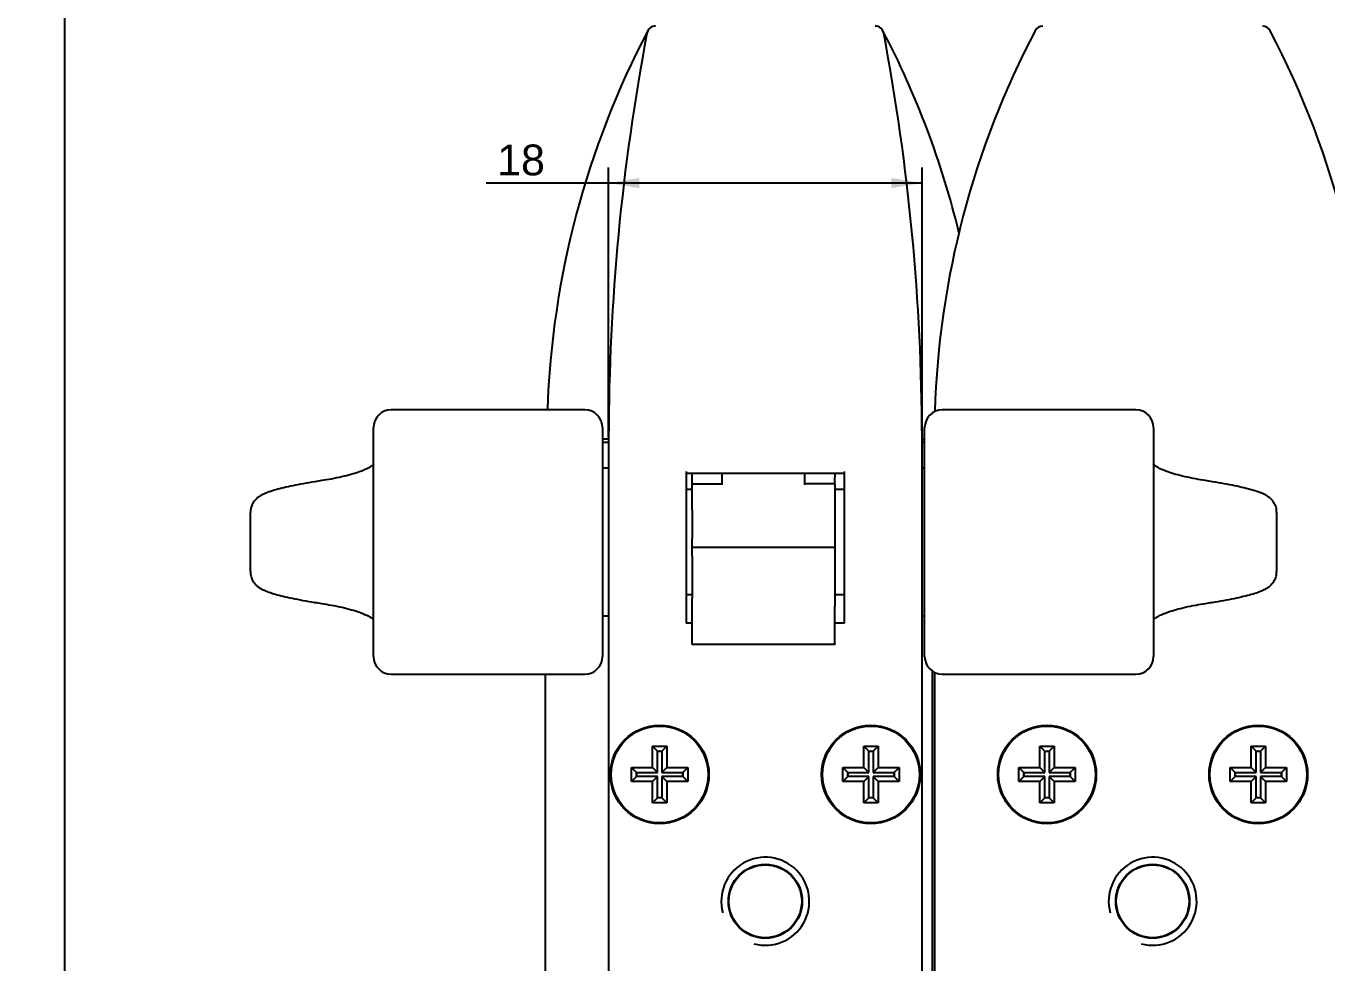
# Model space of a CAD drawing. Header units: millimetres. Extents: x -17 to 488, y 327 to 596.
# Drawn here: x -16.7 to 57.1, y 373.6 to 426.8 of the extents above; entities that cross this region are included whole.
import ezdxf
from ezdxf.enums import TextEntityAlignment as Align

# ---------------------------------------------------------------- set-up
doc = ezdxf.new("R2010")
doc.units = ezdxf.units.MM
doc.layers.add('Default', color=7, linetype='Continuous')
doc.layers.add('DV1_Default', color=7, linetype='Continuous')
doc.styles.add('SEACAD_Arial', font='arial.ttf')
doc.dimstyles.new('ISO', dxfattribs={"dimtxt": 1.75, "dimasz": 1.75, "dimexe": 0.875, "dimexo": 0, "dimgap": 0.4375, "dimtad": 1, "dimtxsty": 'SEACAD_Arial', "dimblk1": '_SE_FILLED', "dimblk2": '_SE_FILLED', "dimsah": 1, "dimcen": 0.875, "dimadec": 0, "dimazin": 0, "dimtfac": 0.5, "dimtdec": 3, "dimtmove": 0, "dimatfit": 3, "dimfxl": 1, "dimarcsym": 0})

# ---------------------------------------------------------------- blocks, each defined once
blk = doc.blocks.new('SE')
at = {"layer": 'DV1_Default', "color": 7, "linetype": 'Continuous'}
for p, q in [((14.9954360401, 405.0288144047), (3.9954360401, 405.0288144047)), ((46.2954360401, 405.0288144047), (35.2954360401, 405.0288144047)), ((2.9954360401, 391.0288144047), (2.9954360401, 404.0288144047)), ((15.9954360401, 404.0288144047), (15.9954360401, 391.0288144047)), ((16.3454360401, 403.4714168926), (16.3454360387, 345.3288144046)), ((34.1454360387, 345.3288144046), (34.1454360387, 403.470873746)), ((34.2954360401, 391.0288144047), (34.2954360401, 404.0288144047)), ((47.2954360401, 404.0288144047), (47.2954360401, 391.0288144047)), ((16.3454360387, 403.3748209031), (15.9954360401, 403.3748576394)), ((16.345436038, 403.1748209037), (15.9954360401, 403.1748209037)), ((34.1454360401, 403.3748209059), (34.2954360401, 403.37483665)), ((34.2954360401, 403.1748209037), (34.14543604070001, 403.1748209037)), ((16.3454360401, 401.7288144047), (15.9954360401, 401.7288144047)), ((20.7454360387, 401.5288144048), (20.7454360387, 392.9288144048001)), ((29.7454360387, 401.4288144048001), (20.7454360387, 401.4288144048001)), ((21.0954360401, 401.2288144046), (21.0954360401, 401.4288144048001)), ((21.0954360401, 400.8284794033), (21.0954360401, 401.2288144046)), ((22.7954360401, 400.7858885247), (22.7954360401, 401.4288144048001)), ((27.4954360401, 400.7858885247), (27.4954360401, 401.4288144048001)), ((29.1954360401, 401.4288144048001), (29.1954360401, 401.2288144046)), ((29.1954360401, 400.8284794033), (29.1954360401, 401.2288144046)), ((29.7454360387, 392.9288144048001), (29.7454360387, 401.5288144048)), ((34.2954360401, 401.7288144047), (34.1454360401, 401.7288144047)), ((20.7454360387, 400.5288144047), (21.0954360401, 400.5288144047)), ((21.0954360401, 399.3288144046), (21.0954360401, 400.8284794033)), ((21.0954360401, 400.8284794033), (22.7954360401, 400.8284794033)), ((29.1954360401, 400.8284794033), (27.4954360401, 400.8284794033)), ((29.1954360401, 400.8284794033), (29.1954360401, 399.3288144046)), ((29.1954360401, 400.5288144047), (29.7454360387, 400.5288144047)), ((-4.0045639599, 399.2013033103), (-4.0045639599, 395.853583635)), ((21.0954360401, 399.3288144046), (21.0954360401, 397.7288144047)), ((29.1954360401, 399.3288144046), (29.1954360401, 397.7288144047)), ((54.2954360401, 395.8563254991), (54.2954360401, 399.2040451744001)), ((21.0954360401, 397.2288144047), (21.0954360401, 397.7288144047)), ((29.1954360401, 397.7288144047), (29.1954360401, 397.2288144047)), ((21.0954360401, 397.2288144047), (29.1954360401, 397.2288144047)), ((21.0954360401, 396.7288144047), (21.0954360401, 397.2288144047)), ((29.1954360401, 397.2288144047), (29.1954360401, 396.7288144047)), ((21.0954360401, 396.7288144047), (21.0954360401, 394.3174895393)), ((29.1954360401, 396.7288144047), (29.1954360401, 394.3174895393)), ((21.0954360401, 394.5288144047), (20.7454360387, 394.5288144047)), ((21.0954360401, 393.8844786164), (21.0954360401, 394.3174895393)), ((21.0954360401, 391.7864024051), (21.0954360401, 393.8844786164)), ((29.7454360387, 394.5288144047), (29.1954360401, 394.5288144047)), ((29.1954360401, 394.3174895393), (29.1954360401, 393.8844786164)), ((29.1954360401, 391.7864024051), (29.1954360401, 393.8844786164)), ((15.9954360401, 393.3288144047), (16.3454360387, 393.3288144047)), ((34.1454360401, 393.3288144047), (34.2954360401, 393.3288144047)), ((21.0954360401, 392.9288144048001), (20.7454360387, 392.9288144048001)), ((29.7454360387, 392.9288144048001), (29.1954360401, 392.9288144048001)), ((21.0954360401, 391.7194133279), (21.0954360401, 391.7864024051)), ((29.1954360401, 391.7194133279), (21.0954360401, 391.7194133279)), ((29.1954360401, 391.7864024051), (29.1954360401, 391.7194133279)), ((34.7454360395, 348.1288144048), (34.7454360395, 390.1936497506)), ((34.8454360395, 390.13578585), (34.8454360395, 345.0788144048)), ((3.9954360401, 390.0288144047), (14.9954360401, 390.0288144047)), ((12.745436038, 390.0288144047), (12.745436038, 348.1288144052)), ((35.2954360401, 390.0288144047), (46.2954360401, 390.0288144047)), ((19.1249976814, 385.6492527619), (18.8454360387, 385.9288144046)), ((18.8454360387, 385.9288144046), (19.6454360387, 385.9288144046)), ((18.8454360387, 384.7288144046), (18.8454360387, 385.9288144046)), ((19.3658743961, 385.6492527619), (19.6454360387, 385.9288144046)), ((19.6454360387, 385.9288144046), (19.6454360387, 384.7288144046)), ((31.1249976814, 385.6492527619), (30.8454360387, 385.9288144046)), ((30.8454360387, 385.9288144046), (31.6454360387, 385.9288144046)), ((30.8454360387, 384.7288144046), (30.8454360387, 385.9288144046)), ((31.3658743961, 385.6492527619), (31.6454360387, 385.9288144046)), ((31.6454360387, 385.9288144046), (31.6454360387, 384.7288144046)), ((41.1249976835, 385.6492527615), (40.8454360408, 385.9288144042)), ((40.8454360408, 385.9288144042), (41.6454360408, 385.9288144042)), ((40.8454360408, 384.7288144042), (40.8454360408, 385.9288144042)), ((41.3658743982, 385.6492527615), (41.6454360408, 385.9288144042)), ((41.6454360408, 385.9288144042), (41.6454360408, 384.7288144042)), ((53.12499768350001, 385.6492527615), (52.8454360408, 385.9288144042)), ((52.8454360408, 385.9288144042), (53.6454360408, 385.9288144042)), ((52.8454360408, 384.7288144042), (52.8454360408, 385.9288144042)), ((53.3658743982, 385.6492527615), (53.6454360408, 385.9288144042)), ((53.6454360408, 385.9288144042), (53.6454360408, 384.7288144042)), ((19.1249976814, 385.6492527619), (19.1275592079, 385.6388423596)), ((19.1275592079, 384.4466912355001), (19.1275592079, 385.6388423596)), ((19.3633128696, 385.6388423596), (19.3658743961, 385.6492527619)), ((19.3633128696, 385.6388423596), (19.3633128696, 384.4466912355001)), ((31.1249976814, 385.6492527619), (31.1275592079, 385.6388423596)), ((31.1275592079, 384.4466912355001), (31.1275592079, 385.6388423596)), ((31.3633128696, 385.6388423596), (31.3658743961, 385.6492527619)), ((31.3633128696, 385.6388423596), (31.3633128696, 384.4466912355001)), ((41.1249976835, 385.6492527615), (41.12755921, 385.6388423591)), ((41.12755921, 384.446691235), (41.12755921, 385.6388423591)), ((41.3633128717, 385.6388423591), (41.3658743982, 385.6492527615)), ((41.3633128717, 385.6388423591), (41.3633128717, 384.446691235)), ((53.12499768350001, 385.6492527615), (53.12755921, 385.6388423591)), ((53.12755921, 384.446691235), (53.12755921, 385.6388423591)), ((53.3633128717, 385.6388423591), (53.3658743982, 385.6492527615)), ((53.3633128717, 385.6388423591), (53.3633128717, 384.446691235)), ((17.9249976814, 384.4492527619), (17.6454360387, 384.7288144046)), ((17.6454360387, 383.9288144046), (17.6454360387, 384.7288144046)), ((17.6454360387, 384.7288144046), (18.8454360387, 384.7288144046)), ((17.9354080838, 384.4466912355001), (17.9249976814, 384.4492527619)), ((17.9354080838, 384.4466912355001), (19.1275592079, 384.4466912355001)), ((19.1275592079, 384.4466912355001), (18.8454360387, 384.7288144046)), ((19.3633128696, 384.4466912355001), (19.6454360387, 384.7288144046)), ((19.3633128696, 384.4466912355001), (20.5554639937, 384.4466912355001)), ((19.6454360387, 384.7288144046), (20.8454360387, 384.7288144046)), ((20.5658743961, 384.4492527619), (20.5554639937, 384.4466912355001)), ((20.5658743961, 384.4492527619), (20.8454360387, 384.7288144046)), ((20.8454360387, 384.7288144046), (20.8454360387, 383.9288144046)), ((29.9249976814, 384.4492527619), (29.6454360387, 384.7288144046)), ((29.6454360387, 383.9288144046), (29.6454360387, 384.7288144046)), ((29.6454360387, 384.7288144046), (30.8454360387, 384.7288144046)), ((29.9354080838, 384.4466912355001), (29.9249976814, 384.4492527619)), ((29.9354080838, 384.4466912355001), (31.1275592079, 384.4466912355001)), ((31.1275592079, 384.4466912355001), (30.8454360387, 384.7288144046)), ((31.3633128696, 384.4466912355001), (31.6454360387, 384.7288144046)), ((31.3633128696, 384.4466912355001), (32.5554639937, 384.4466912355001)), ((31.6454360387, 384.7288144046), (32.8454360387, 384.7288144046)), ((32.5658743961, 384.4492527619), (32.5554639937, 384.4466912355001)), ((32.5658743961, 384.4492527619), (32.8454360387, 384.7288144046)), ((32.8454360387, 384.7288144046), (32.8454360387, 383.9288144046)), ((39.9249976835, 384.4492527615), (39.6454360408, 384.7288144042)), ((39.6454360408, 383.9288144042), (39.6454360408, 384.7288144042)), ((39.6454360408, 384.7288144042), (40.8454360408, 384.7288144042)), ((39.9354080858, 384.446691235), (39.9249976835, 384.4492527615)), ((39.9354080858, 384.446691235), (41.12755921, 384.446691235)), ((41.12755921, 384.446691235), (40.8454360408, 384.7288144042)), ((41.3633128717, 384.446691235), (41.6454360408, 384.7288144042)), ((41.3633128717, 384.446691235), (42.5554639958, 384.446691235)), ((41.6454360408, 384.7288144042), (42.8454360408, 384.7288144042)), ((42.5658743982, 384.4492527615), (42.5554639958, 384.446691235)), ((42.5658743982, 384.4492527615), (42.8454360408, 384.7288144042)), ((42.8454360408, 384.7288144042), (42.8454360408, 383.9288144042)), ((51.9249976835, 384.4492527615), (51.6454360408, 384.7288144042)), ((51.6454360408, 383.9288144042), (51.6454360408, 384.7288144042)), ((51.6454360408, 384.7288144042), (52.8454360408, 384.7288144042)), ((51.9354080858, 384.446691235), (51.9249976835, 384.4492527615)), ((51.9354080858, 384.446691235), (53.12755921, 384.446691235)), ((53.12755921, 384.446691235), (52.8454360408, 384.7288144042)), ((53.3633128717, 384.446691235), (53.6454360408, 384.7288144042)), ((53.3633128717, 384.446691235), (54.5554639958, 384.446691235)), ((53.6454360408, 384.7288144042), (54.8454360408, 384.7288144042)), ((54.56587439819999, 384.4492527615), (54.5554639958, 384.446691235)), ((54.56587439819999, 384.4492527615), (54.8454360408, 384.7288144042)), ((54.8454360408, 384.7288144042), (54.8454360408, 383.9288144042)), ((17.9249976814, 384.2083760473), (17.6454360387, 383.9288144046)), ((18.8454360387, 383.9288144046), (17.6454360387, 383.9288144046)), ((17.9249976814, 384.2083760473), (17.9354080838, 384.2109375737001)), ((19.1275592079, 384.2109375737001), (17.9354080838, 384.2109375737001)), ((19.1275592079, 384.2109375737001), (18.8454360387, 383.9288144046)), ((18.8454360387, 382.7288144046), (18.8454360387, 383.9288144046)), ((19.1275592079, 383.0187864496), (19.1275592079, 384.2109375737001)), ((20.5554639937, 384.2109375737001), (19.3633128696, 384.2109375737001)), ((19.3633128696, 384.2109375737001), (19.6454360387, 383.9288144046)), ((19.3633128696, 384.2109375737001), (19.3633128696, 383.0187864496)), ((20.8454360387, 383.9288144046), (19.6454360387, 383.9288144046)), ((19.6454360387, 383.9288144046), (19.6454360387, 382.7288144046)), ((20.5554639937, 384.2109375737001), (20.5658743961, 384.2083760473)), ((20.5658743961, 384.2083760473), (20.8454360387, 383.9288144046)), ((29.9249976814, 384.2083760473), (29.6454360387, 383.9288144046)), ((30.8454360387, 383.9288144046), (29.6454360387, 383.9288144046)), ((29.9249976814, 384.2083760473), (29.9354080838, 384.2109375737001)), ((31.1275592079, 384.2109375737001), (29.9354080838, 384.2109375737001)), ((31.1275592079, 384.2109375737001), (30.8454360387, 383.9288144046)), ((30.8454360387, 382.7288144046), (30.8454360387, 383.9288144046)), ((31.1275592079, 383.0187864496), (31.1275592079, 384.2109375737001)), ((32.5554639937, 384.2109375737001), (31.3633128696, 384.2109375737001)), ((31.3633128696, 384.2109375737001), (31.6454360387, 383.9288144046)), ((31.3633128696, 384.2109375737001), (31.3633128696, 383.0187864496)), ((32.8454360387, 383.9288144046), (31.6454360387, 383.9288144046)), ((31.6454360387, 383.9288144046), (31.6454360387, 382.7288144046)), ((32.5554639937, 384.2109375737001), (32.5658743961, 384.2083760473)), ((32.5658743961, 384.2083760473), (32.8454360387, 383.9288144046)), ((39.9249976835, 384.2083760468), (39.6454360408, 383.9288144042)), ((40.8454360408, 383.9288144042), (39.6454360408, 383.9288144042)), ((39.9249976835, 384.2083760468), (39.9354080858, 384.2109375733)), ((41.12755921, 384.2109375733), (39.9354080858, 384.2109375733)), ((41.12755921, 384.2109375733), (40.8454360408, 383.9288144042)), ((40.8454360408, 382.7288144042), (40.8454360408, 383.9288144042)), ((41.12755921, 383.0187864492), (41.12755921, 384.2109375733)), ((42.5554639958, 384.2109375733), (41.3633128717, 384.2109375733)), ((41.3633128717, 384.2109375733), (41.6454360408, 383.9288144042)), ((41.3633128717, 384.2109375733), (41.3633128717, 383.0187864492)), ((42.8454360408, 383.9288144042), (41.6454360408, 383.9288144042)), ((41.6454360408, 383.9288144042), (41.6454360408, 382.7288144042)), ((42.5554639958, 384.2109375733), (42.5658743982, 384.2083760468)), ((42.5658743982, 384.2083760468), (42.8454360408, 383.9288144042)), ((51.9249976835, 384.2083760468), (51.6454360408, 383.9288144042)), ((52.8454360408, 383.9288144042), (51.6454360408, 383.9288144042)), ((51.9249976835, 384.2083760468), (51.9354080858, 384.2109375733)), ((53.12755921, 384.2109375733), (51.9354080858, 384.2109375733)), ((53.12755921, 384.2109375733), (52.8454360408, 383.9288144042)), ((52.8454360408, 382.7288144042), (52.8454360408, 383.9288144042)), ((53.12755921, 383.0187864492), (53.12755921, 384.2109375733)), ((54.5554639958, 384.2109375733), (53.3633128717, 384.2109375733)), ((53.3633128717, 384.2109375733), (53.6454360408, 383.9288144042)), ((53.3633128717, 384.2109375733), (53.3633128717, 383.0187864492)), ((54.8454360408, 383.9288144042), (53.6454360408, 383.9288144042)), ((53.6454360408, 383.9288144042), (53.6454360408, 382.7288144042)), ((54.5554639958, 384.2109375733), (54.56587439819999, 384.2083760468)), ((54.56587439819999, 384.2083760468), (54.8454360408, 383.9288144042)), ((19.1249976814, 383.0083760473), (18.8454360387, 382.7288144046)), ((19.1275592079, 383.0187864496), (19.1249976814, 383.0083760473)), ((19.3658743961, 383.0083760473), (19.3633128696, 383.0187864496)), ((19.3658743961, 383.0083760473), (19.6454360387, 382.7288144046)), ((31.1249976814, 383.0083760473), (30.8454360387, 382.7288144046)), ((31.1275592079, 383.0187864496), (31.1249976814, 383.0083760473)), ((31.3658743961, 383.0083760473), (31.3633128696, 383.0187864496)), ((31.3658743961, 383.0083760473), (31.6454360387, 382.7288144046)), ((41.1249976835, 383.0083760468), (40.8454360408, 382.7288144042)), ((41.12755921, 383.0187864492), (41.1249976835, 383.0083760468)), ((41.3658743982, 383.0083760468), (41.3633128717, 383.0187864492)), ((41.3658743982, 383.0083760468), (41.6454360408, 382.7288144042)), ((53.12499768350001, 383.0083760468), (52.8454360408, 382.7288144042)), ((53.12755921, 383.0187864492), (53.12499768350001, 383.0083760468)), ((53.3658743982, 383.0083760468), (53.3633128717, 383.0187864492)), ((53.3658743982, 383.0083760468), (53.6454360408, 382.7288144042)), ((19.6454360387, 382.7288144046), (18.8454360387, 382.7288144046)), ((31.6454360387, 382.7288144046), (30.8454360387, 382.7288144046)), ((41.6454360408, 382.7288144042), (40.8454360408, 382.7288144042)), ((53.6454360408, 382.7288144042), (52.8454360408, 382.7288144042))]:
    blk.add_line(p, q, dxfattribs=at)
for centre, radius in [((19.2454360387, 384.3288144046), 2.80000000000018), ((19.2454360387, 384.3288144046), 2.75), ((31.2454360387, 384.3288144046), 2.80000000000018), ((31.2454360387, 384.3288144046), 2.75), ((41.2454360408, 384.3288144042), 2.80000000000018), ((41.2454360408, 384.3288144042), 2.75), ((53.2454360408, 384.3288144042), 2.80000000000018), ((53.2454360408, 384.3288144042), 2.75), ((25.2454360387, 377.1288144047), 2.099999999999909), ((25.2454360401, 377.1288144046), 2.067), ((47.2454360408, 377.1288144042), 2.099999999999909), ((47.2454360401, 377.1288144042), 2.067)]:
    blk.add_circle(centre, radius, dxfattribs=at)
for centre, radius, start, end in [((62.6915043222, 403.3684853882), 49.84618249076378, 152.2709506274, 178.0911788975), ((141.3451416223, 403.2001156486), 125.0000000000409, 169.2938153046, 179.8756445723), ((19.0123443279, 426.3288144044), 0.5000000000027327, 90, 169.2938153042), ((31.4785277509, 426.3288144046), 0.4999999999987426, 10.7061846955, 90), ((-12.2006322428, 403.3684853882), 49.84618249076382, 13.6121037181, 27.7290493727), ((-90.85426954340001, 403.2001156487), 124.9999999999577, 0.1246048873, 10.7061846954), ((84.691504323, 403.3684853877), 49.84618249076378, 152.2709506273, 178.2004990183), ((41.012344328, 426.3288144041001), 0.5000000000333621, 90, 152.2709506273), ((53.4785277529, 426.3288144041001), 0.5000000000333626, 27.7290493656, 90), ((9.799367757899999, 403.3684853877), 49.84618249076379, 0.1226498998, 27.7290493726), ((3.9954360401, 404.0288144047), 1.000000000000001, 90, 180), ((14.9954360401, 404.0288144047), 1.000000000000004, 0, 90), ((35.2954360401, 404.0288144047), 1.000000000000008, 90, 180), ((46.2954360401, 404.0288144047), 1.000000000000002, 0, 90), ((33.6454356241, 403.4708737455001), 0.5000004146298309, 5.35e-08, 0.1246048374), ((3.9954360401, 391.0288144047), 1.000000000000008, 180, 270), ((14.9954360401, 391.0288144047), 1.000000000000001, 270, 0), ((35.2954360401, 391.0288144047), 1.000000000000003, 180, 270), ((46.2954360401, 391.0288144047), 1.000000000000001, 270, 0), ((19.2454360387, 389.9434242285), 4.295860098107038, 268.3934500373, 271.6065499627), ((19.2454360387, 384.3288144046), 1.315320565519103, 84.85834978840002, 95.1416502116), ((31.2454360387, 389.9434242285), 4.295860098107038, 268.3934500373, 271.6065499627), ((31.2454360387, 384.3288144046), 1.315320565519103, 84.85834978840002, 95.1416502116), ((41.2454360408, 389.9434242281), 4.295860098107038, 268.3934500373, 271.6065499627), ((41.2454360408, 384.3288144042), 1.315320565519103, 84.85834978840002, 95.1416502116), ((53.2454360408, 389.9434242281), 4.295860098107038, 268.3934500373, 271.6065499627), ((53.2454360408, 384.3288144042), 1.315320565519103, 84.85834978840002, 95.1416502116), ((13.6308262148, 384.3288144046), 4.295860098114656, 358.3934500373001, 1.6065499627), ((19.2454360387, 384.3288144046), 1.315320565519103, 174.8583497884, 185.1416502116), ((19.2454360387, 384.3288144046), 1.315320565519102, 354.8583497883999, 5.1416502116), ((24.8600458627, 384.3288144046), 4.295860098114249, 178.3934500373, 181.6065499627), ((25.6308262148, 384.3288144046), 4.295860098114656, 358.3934500373001, 1.6065499627), ((31.2454360387, 384.3288144046), 1.315320565519103, 174.8583497884, 185.1416502116), ((31.2454360387, 384.3288144046), 1.315320565519102, 354.8583497883999, 5.1416502116), ((36.8600458627, 384.3288144046), 4.295860098114249, 178.3934500373, 181.6065499627), ((35.6308262169, 384.3288144042), 4.295860098114656, 358.3934500373001, 1.6065499627), ((41.2454360408, 384.3288144042), 1.315320565519103, 174.8583497884, 185.1416502116), ((41.2454360408, 384.3288144042), 1.315320565519102, 354.8583497883999, 5.1416502116), ((46.86004586479999, 384.3288144042), 4.295860098114249, 178.3934500373, 181.6065499627), ((47.6308262169, 384.3288144042), 4.295860098114656, 358.3934500373001, 1.6065499627), ((53.2454360408, 384.3288144042), 1.315320565519103, 174.8583497884, 185.1416502116), ((53.2454360408, 384.3288144042), 1.315320565519102, 354.8583497883999, 5.1416502116), ((58.86004586479999, 384.3288144042), 4.295860098114249, 178.3934500373, 181.6065499627), ((19.2454360387, 378.7142045807), 4.295860098114255, 88.3934500373, 91.60654996270002), ((19.2454360387, 384.3288144046), 1.315320565519103, 264.8583497884, 275.1416502116), ((31.2454360387, 378.7142045807), 4.295860098114255, 88.3934500373, 91.60654996270002), ((31.2454360387, 384.3288144046), 1.315320565519103, 264.8583497884, 275.1416502116), ((41.2454360408, 378.7142045802), 4.295860098114255, 88.3934500373, 91.60654996270002), ((41.2454360408, 384.3288144042), 1.315320565519103, 264.8583497884, 275.1416502116), ((53.2454360408, 378.7142045802), 4.295860098114255, 88.3934500373, 91.60654996270002), ((53.2454360408, 384.3288144042), 1.315320565519103, 264.8583497884, 275.1416502116), ((25.2454360401, 377.1288144046), 2.5, 255, 195), ((47.2454360401, 377.1288144042), 2.5, 255, 195)]:
    blk.add_arc(centre, radius, start, end, dxfattribs=at)
for centre, major_axis, ratio, start_param, end_param in [((0.2019016324, 400.0256057897), (0.1490878957238692, -0.9888239476007754), 0.702477413, 3.12703412243967, 3.160362958733514), ((50.08897044779999, 400.0278649269), (-0.1490017270697622, -0.9888369356624084), 0.7024820866, 3.121917053876647, 3.156210571957121), ((0.2019016324, 395.0297638825), (0.1490017270697683, 0.9888369356624084), 0.7024820866, 3.121917053872166, 3.156210571957613), ((50.08897044779999, 395.0320230196), (-0.1490878957238657, 0.9888239476006159), 0.702477413, 3.127034122454396, 3.160362958715372)]:
    blk.add_ellipse(centre, major_axis=major_axis, ratio=ratio, start_param=start_param, end_param=end_param, dxfattribs=at)
for points, knots in [([(3.012668338974726, 401.9589437715568), (3.011484227539655, 401.9573423339255), (2.997305794860973, 401.9345281051752), (2.913720465198687, 401.8586680389284), (2.747794717466105, 401.7505523149402), (2.494047358961804, 401.6252874292634), (2.153001195051983, 401.4927050256148), (1.719711945502044, 401.3581781978916), (1.199633537217727, 401.2283717738485), (0.6260201701826229, 401.1109928330698), (0.2418471566066199, 401.0502613610907), (0.0381716794834869, 401.0184746503895)], [0, 0, 0, 0, 0.1117837633007548, 0.2115719914486278, 0.3171871073346249, 0.4238830180675115, 0.5359458357934297, 0.6532077792482353, 0.7748125386125513, 0.8995964981358041, 1, 1, 1, 1]), ([(50.25251671447293, 401.0207464501665), (50.04744397285386, 401.0527554182235), (49.65795867394399, 401.1143458783139), (49.07260121631843, 401.234444586353), (48.53656050029109, 401.3694408495485), (48.08690772245762, 401.5118934118109), (47.73569409156983, 401.6536391442942), (47.48626787970824, 401.7850541092619), (47.339296205145, 401.8906178864727), (47.29994406094138, 401.9325497561885), (47.28960648981104, 401.9450986261724)], [0, 0, 0, 0, 0.1090073505005871, 0.2461543861116305, 0.3821030810761291, 0.5155110355426908, 0.6449262743282442, 0.7690190400067544, 0.8870710348143235, 1, 1, 1, 1]), ([(0.062847479489557, 401.0147138374385), (-0.0873012232820089, 400.9924437391861), (-0.4405327257301292, 400.9398082780704), (-1.008561695685264, 400.8406836015), (-1.594895744079519, 400.726737455639), (-2.116267736616967, 400.6107333949722), (-2.56735015696561, 400.4948035191744), (-2.95858650902011, 400.3738494495453), (-3.235566226380299, 400.2657136237534), (-3.45579986076238, 400.1464943427973), (-3.618042455070407, 400.0274751551511), (-3.765968466852246, 399.879633583227), (-3.899721516726504, 399.6749478819942), (-3.989763248423254, 399.4312735394133), (-3.991823274219187, 399.275079439393), (-3.992162988126817, 399.1960665092183)], [0, 0, 0, 0, 0.0618914693537128, 0.1720440128307245, 0.2831227849599191, 0.3952326646300142, 0.508863201913242, 0.6256517776575803, 0.7514433391426022, 0.8171646848408841, 0.8591378717086162, 0.8978824828151405, 0.9350793848938234, 0.972244219438158, 1, 1, 1, 1]), ([(54.27921964678938, 399.20627462827), (54.28201323083664, 399.2630507677543), (54.28780196123571, 399.3989439992442), (54.21440390418321, 399.6227401945563), (54.09741753417259, 399.8288560122305), (53.96044076111531, 399.9833376401498), (53.8209177346415, 400.0980040821303), (53.67213237531412, 400.1915742288131), (53.48625164228827, 400.2832222560089), (53.23391804008816, 400.3809755842403), (52.8842657169705, 400.4898050062316), (52.43887671611784, 400.6056478673473), (51.9187429037696, 400.7224201451563), (51.32093927603427, 400.8391769926393), (50.74252052509796, 400.9403769700083), (50.38188160026775, 400.9941011552974), (50.22766341359161, 401.0169658763252)], [0, 0, 0, 0, 0.0199669435814703, 0.0562494219786313, 0.0908633079462877, 0.1259963890827541, 0.1643485732691903, 0.2103947039457779, 0.2720570856448555, 0.3680111605676289, 0.4842819163123143, 0.5944163774127774, 0.710665709815145, 0.8241413690735274, 0.9363666865813359, 1, 1, 1, 1]), ([(-3.988347566633411, 395.8513541811016), (-3.991141150680673, 395.7945780416173), (-3.996929881079718, 395.6586848101273), (-3.923531824027263, 395.4348886148153), (-3.806545454016603, 395.2287727971411), (-3.669568680959344, 395.0742911692219), (-3.530045654485572, 394.9596247272412), (-3.381260295158186, 394.8660545805585), (-3.195379562132235, 394.7744065533627), (-2.943045959932243, 394.6766532251312), (-2.593393636814482, 394.5678238031399), (-2.148004635961841, 394.4519809420243), (-1.627870823613667, 394.3352086642154), (-1.030067195878261, 394.2184518167323), (-0.4516484449419989, 394.1172518393633), (-0.09100952011179, 394.0635276540742), (0.0632086665643614, 394.0406629330463)], [0, 0, 0, 0, 0.0199669435814703, 0.0562494219786313, 0.0908633079462876, 0.125996389082754, 0.1643485732691902, 0.2103947039457781, 0.2720570856448555, 0.3680111605676289, 0.4842819163123142, 0.5944163774127773, 0.7106657098151449, 0.8241413690735276, 0.9363666865813358, 1, 1, 1, 1]), ([(50.22802460066642, 394.042914971933), (50.37817330343798, 394.0651850701855), (50.73140480588606, 394.1178205313012), (51.29943377584123, 394.2169452078717), (51.88576782423548, 394.3308913537326), (52.40713981677295, 394.4468954143994), (52.8582222371216, 394.5628252901972), (53.2494585891761, 394.6837793598262), (53.52643830653624, 394.7919151856182), (53.74667194091838, 394.9111344665743), (53.90891453522634, 395.0301536542207), (54.05684054700824, 395.1779952261446), (54.19059359688249, 395.3826809273775), (54.28063532857921, 395.6263552699584), (54.28269535437515, 395.7825493699787), (54.28303506828279, 395.8615623001534)], [0, 0, 0, 0, 0.0618914693537126, 0.1720440128307247, 0.2831227849599192, 0.3952326646300139, 0.5088632019132417, 0.6256517776575802, 0.7514433391426021, 0.8171646848408839, 0.859137871708616, 0.8978824828151403, 0.9350793848938234, 0.972244219438158, 1, 1, 1, 1]), ([(0.0383553656830501, 394.0368823592051), (0.2434281073020739, 394.0048733911481), (0.6329134062120421, 393.9432829310576), (1.218270863837523, 393.8231842230184), (1.754311579864894, 393.6881879598232), (2.203964357698387, 393.5457353975606), (2.555177988586101, 393.4039896650773), (2.804604200447779, 393.2725747001097), (2.95157587501102, 393.167010922899), (2.990928019214599, 393.1250790531831), (3.001265590344936, 393.1125301831993)], [0, 0, 0, 0, 0.1090073505005871, 0.2461543861116305, 0.3821030810761292, 0.5155110355426911, 0.6449262743282445, 0.7690190400067545, 0.8870710348143236, 1, 1, 1, 1]), ([(47.2966006463508, 393.1220430316945), (47.29935660302404, 393.1251398736463), (47.31761682925642, 393.1449284084784), (47.37715161495726, 393.1989607704434), (47.54307736268991, 393.3070764944314), (47.79682472119413, 393.4323413801082), (48.137870885104, 393.5649237837567), (48.57116013465397, 393.69945061148), (49.09123854293819, 393.8292570355231), (49.66485190997339, 393.9466359763018), (50.04902492354935, 394.0073674482809), (50.2527004006725, 394.0391541589822)], [0, 0, 0, 0, 0.0225780980114492, 0.1323882948108432, 0.2486105875170131, 0.3660222218623961, 0.489339774411176, 0.6183786132286189, 0.7521964272672694, 0.8895127360842844, 1, 1, 1, 1])]:
    blk.add_open_spline(points, degree=3, knots=knots, dxfattribs=at)
blk = doc.blocks.new('DMBLK42')
at = {"layer": 'Default', "linetype": 'Continuous', "transparency": 16777216}
for points in [[(-14.84730407488997, 583.8462113191617), (-14.26397072355107, 583.8462113191617), (-14.55563739922052, 585.5962113731784)], [(-14.84730407488997, 354.5762154993844), (-14.55563739922052, 352.8262154453677), (-14.26397072355107, 354.5762154993844)]]:
    blk.add_hatch(color=7, dxfattribs=at).paths.add_polyline_path(points)
at = {"layer": 'Default', "color": 7, "linetype": 'Continuous', "transparency": 16777216}
for p, q in [((-7.7545639598, 585.5962113732), (-15.4306374262, 585.5962113732)), ((-14.5556373992, 585.5962113732), (-14.5556373992, 352.8262154454)), ((-7.7545639601, 352.8262113733), (-15.4306374262, 352.8262113733))]:
    blk.add_line(p, q, dxfattribs=at)
at = {"layer": 'Default', "color": 7, "linetype": 'Continuous', "transparency": 16777216, "style": 'SEACAD_Arial'}
blk.add_text('H', height=1.75, rotation=90, dxfattribs=at).set_placement((-16.7431373992, 467.7237134093), align=Align.TOP_LEFT)
blk = doc.blocks.new('_SE_FILLED')
at = {"color": 0}
blk.add_line((0, 0), (-1, 0), dxfattribs=at)
blk.add_solid([(0, 0), (-1, -0.1665), (-1, 0.1665), (0, 0)], dxfattribs=at)
blk = doc.blocks.new('DMBLK53')
at = {"layer": 'Default', "linetype": 'Continuous', "transparency": 16777216}
for points in [[(18.09543609409022, 418.2035016037945), (16.34543604007351, 417.9118349281251), (18.09543609409022, 417.6201682524556)], [(32.39543598472018, 418.2035016037945), (32.39543598472018, 417.6201682524556), (34.14543603873689, 417.9118349281251)]]:
    blk.add_hatch(color=7, dxfattribs=at).paths.add_polyline_path(points)
at = {"layer": 'Default', "color": 7, "linetype": 'Continuous', "transparency": 16777216}
for p, q in [((16.3454360401, 403.4714168926), (16.3454360401, 418.7868349551)), ((34.1454360387, 403.470873746), (34.1454360387, 418.7868349551)), ((34.1454360387, 417.9118349280999), (9.397613605, 417.9118349280999))]:
    blk.add_line(p, q, dxfattribs=at)
at = {"layer": 'Default', "color": 7, "linetype": 'Continuous', "transparency": 16777216, "style": 'SEACAD_Arial'}
blk.add_text('18', height=1.75, dxfattribs=at).set_placement((10.0101130056, 420.0993349280999), align=Align.TOP_LEFT)

msp = doc.modelspace()

# ---------------------------------------------------------------- block references
at = {"layer": 'Default'}
msp.add_blockref('SE', (0, 0), dxfattribs=at)

# ---------------------------------------------------------------- dimensions: what is measured, and where the dimension line sits
at = {"layer": 'Default', "color": 7, "linetype": 'Continuous'}
dim = msp.add_linear_dim(base=(-14.5556373992, 585.5962113732), p1=(-7.7545639598, 585.5962113732), p2=(-7.7545639601, 352.8262113733), angle=269.99999999992616, text='\\A1;H {}', dimstyle='ISO', dxfattribs=at)
dim.commit()
dim.dimension.update_dxf_attribs({"geometry": 'DMBLK42', "text_midpoint": (-14.5556373992, 469.2112134093), "dimtype": 161})
dim = msp.add_linear_dim(base=(16.3454360401, 417.9118349280999), p1=(34.1454360387, 403.470873746), p2=(16.3454360401, 403.4714168926), text='\\A1;<>', dimstyle='ISO', override={"dimdec": 0}, dxfattribs=at)
dim.commit()
dim.dimension.update_dxf_attribs({"geometry": 'DMBLK53', "text_midpoint": (13.3617434404, 417.9118349280999), "dimtype": 160})

doc.saveas('drawing.dxf')
